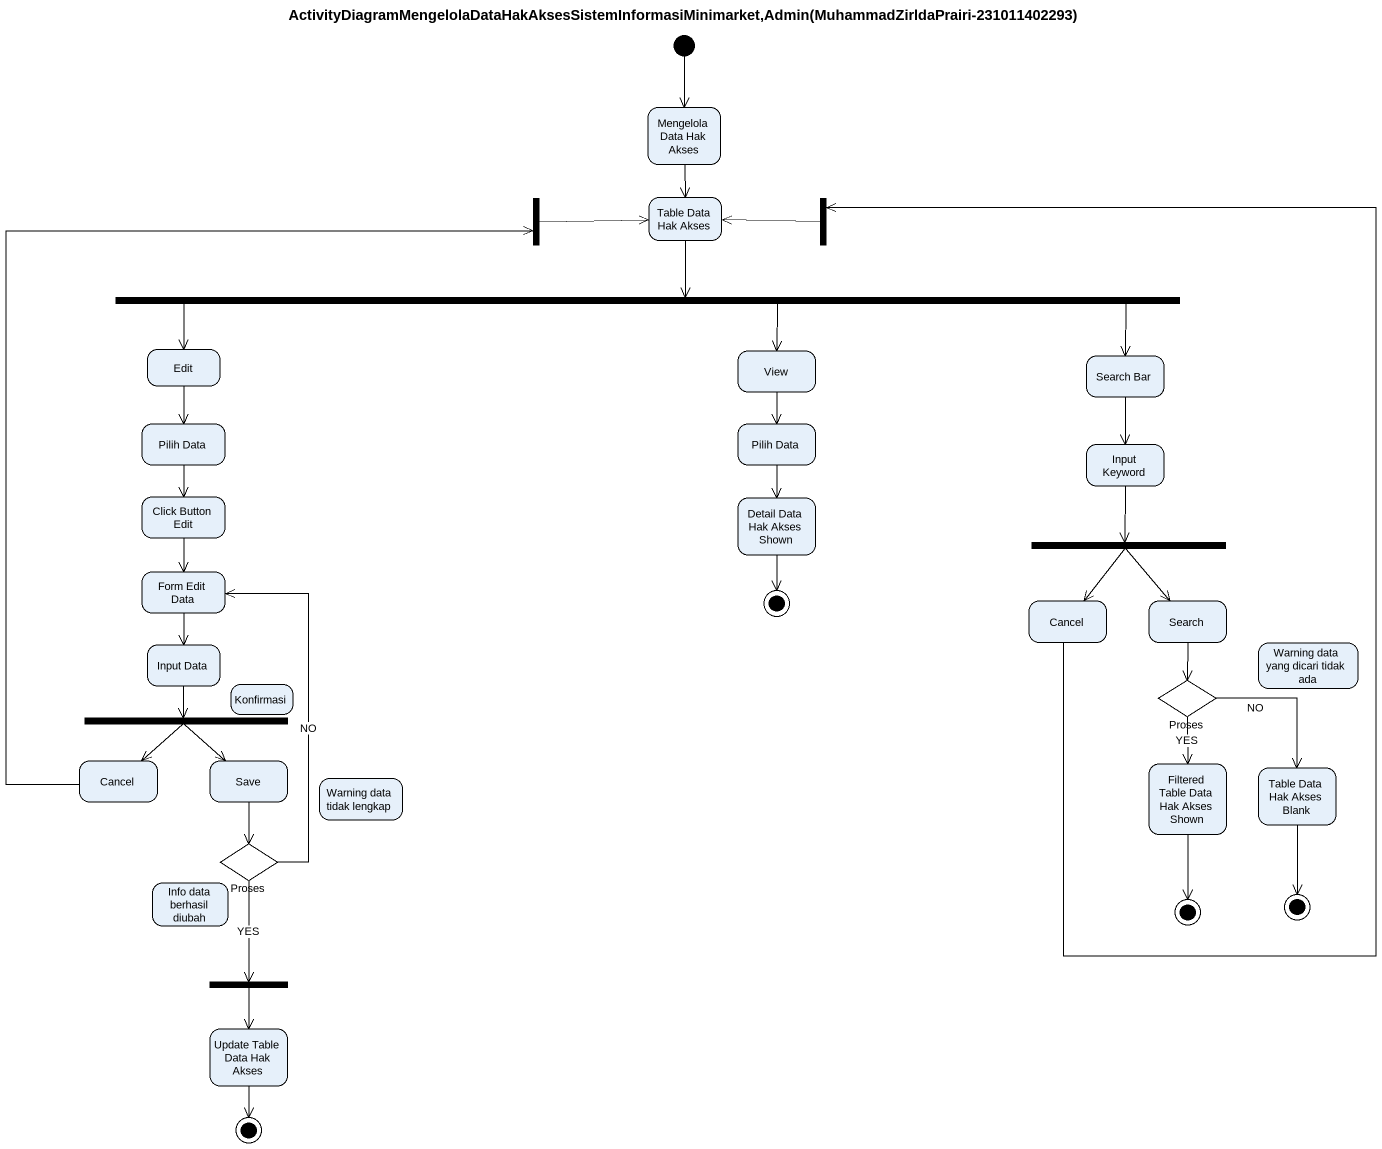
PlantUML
@startuml
title ActivityDiagramMengelolaDataHakAksesSistemInformasiMinimarket,Admin(MuhammadZirldaPrairi-231011402293)
hide empty description
state "Mengelola Data Hak Akses" as Mengelola_Data_Hak_Akses
state fork1 <<fork>>
state "Table Data Hak Akses" as Table_Data_Hak_Akses
state fork2 <<fork>>
state fork3 <<fork>>
state Edit
state View
state "Search Bar" as Search_Bar
state "Pilih Data" as Pilih_Data
state "Pilih Data" as Pilih_Data_2
state "Input Keyword" as Input_Keyword
state "Click Button Edit" as Click_Button_Edit
state "Detail Data Hak Akses Shown" as Detail_Data_Hak_Akses_Shown
state fork4 <<fork>>
state "Form Edit Data" as Form_Edit_Data
state final1 <<end>>
state Cancel
state Search
state "Warning data yang dicari tidak ada" as Warning_data_yang_dicari
state "Input Data" as Input_Data
state Konfirmasi
state Proses <<choice>>
state fork5 <<fork>>
state "Cancel" as Cancel_2
state Save
state "Warning data tidak lengkap" as Warning_data_tidak_lengkap
state "Filtered Table Data Hak Akses Shown" as Filtered_Table_Data_Hak
state "Table Data Hak Akses Blank" as Table_Data_Hak_Akses_Blank
state "Proses" as Proses_2 <<choice>>
state "Info data berhasil diubah" as Info_data_berhasil_diubah
state final2 <<end>>
state final3 <<end>>
state fork6 <<fork>>
state "Update Table Data Hak Akses" as Update_Table_Data_Hak_Akses
state final4 <<end>>
[*] --> Mengelola_Data_Hak_Akses
Mengelola_Data_Hak_Akses --> Table_Data_Hak_Akses
fork1 -right-> Table_Data_Hak_Akses
Table_Data_Hak_Akses --> fork3
fork2 -left-> Table_Data_Hak_Akses
fork3 -left-> Edit
fork3 -right-> View
fork3 -right-> Search_Bar
Edit --> Pilih_Data
View --> Pilih_Data_2
Search_Bar --> Input_Keyword
Pilih_Data --> Click_Button_Edit
Pilih_Data_2 --> Detail_Data_Hak_Akses_Shown
Input_Keyword --> fork4
Click_Button_Edit --> Form_Edit_Data
Detail_Data_Hak_Akses_Shown --> final1
fork4 --> Cancel
fork4 --> Search
Form_Edit_Data --> Input_Data
Cancel -up-> fork2
Search --> Proses
Input_Data --> fork5
Proses --> Filtered_Table_Data_Hak : YES
Proses --> Table_Data_Hak_Akses_Blank : NO
fork5 --> Cancel_2
fork5 --> Save
Cancel_2 -up-> fork1
Save --> Proses_2
Filtered_Table_Data_Hak --> final2
Table_Data_Hak_Akses_Blank --> final3
Proses_2 -up-> Form_Edit_Data : NO
Proses_2 --> fork6 : YES
fork6 --> Update_Table_Data_Hak_Akses
Update_Table_Data_Hak_Akses --> final4
@enduml
